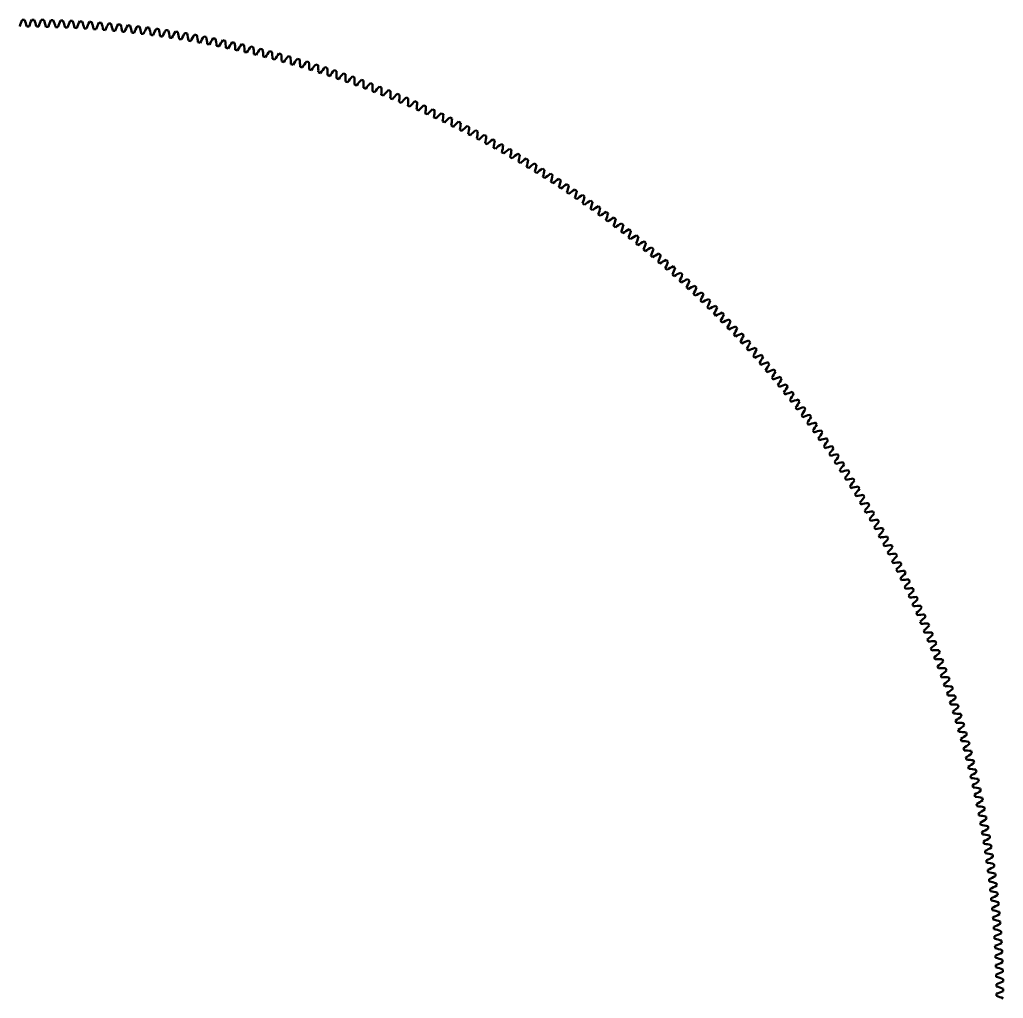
# Model space of a CAD drawing. Header units: millimetres. Extents: x -752 to 855, y 35 to 1642.
# Drawn here: x 48 to 855, y 839 to 1642 of the extents above; entities that cross this region are included whole.
import ezdxf

# ---------------------------------------------------------------- set-up
doc = ezdxf.new("R2010")
doc.units = ezdxf.units.MM
doc.header["$LTSCALE"] = 0.2
doc.layers.add('Visible (ISO)', color=7, linetype='Continuous', lineweight=50)

msp = doc.modelspace()

# ---------------------------------------------------------------- linework, layer by layer
at = {"layer": 'Visible (ISO)'}
for centre, radius, start, end in [((88.2, 1625.22), 41.25, 156.73086, 165.00751), ((51.29, 838.04), 803.48, 89.92969, 90.07031), ((14.37, 1625.22), 41.25, 14.99249, 23.26914), ((95.92, 1624.82), 41.25, 156.16836, 164.44501), ((51.29, 838.04), 803.48, 89.36719, 89.50781), ((22.1, 1625.55), 41.25, 14.42999, 22.70664), ((103.65, 1624.35), 41.25, 155.60586, 163.88251), ((51.29, 838.04), 803.48, 88.80469, 88.94531), ((29.84, 1625.8), 41.25, 13.86749, 22.14414), ((111.36, 1623.79), 41.25, 155.04336, 163.32001), ((51.29, 838.04), 803.48, 88.24219, 88.38281), ((37.57, 1625.97), 41.25, 13.30499, 21.58164), ((119.07, 1623.17), 41.25, 154.48086, 162.75751), ((51.29, 838.04), 803.48, 87.67969, 87.82031), ((45.31, 1626.07), 41.25, 12.74249, 21.01914), ((126.78, 1622.46), 41.25, 153.91836, 162.19501), ((51.29, 838.04), 803.48, 87.11719, 87.25781), ((53.04, 1626.09), 41.25, 12.17999, 20.45664), ((134.48, 1621.68), 41.25, 153.35586, 161.63251), ((51.29, 838.04), 803.48, 86.55469, 86.69531), ((60.78, 1626.03), 41.25, 11.61749, 19.89414), ((142.17, 1620.83), 41.25, 152.79336, 161.07001), ((51.29, 838.04), 803.48, 85.99219, 86.13281), ((68.51, 1625.9), 41.25, 11.05499, 19.33164), ((149.85, 1619.9), 41.25, 152.23086, 160.50751), ((51.29, 838.04), 803.48, 85.42969, 85.57031), ((76.25, 1625.69), 41.25, 10.49249, 18.76914), ((157.52, 1618.89), 41.25, 151.66836, 159.94501), ((51.29, 838.04), 803.48, 84.86719, 85.00781), ((83.98, 1625.41), 41.25, 9.92999, 18.20664), ((165.18, 1617.81), 41.25, 151.10586, 159.38251), ((51.29, 838.04), 803.48, 84.30469, 84.44531), ((91.71, 1625.05), 41.25, 9.36749, 17.64414), ((51.29, 838.04), 797.86, 89.64844, 89.78906), ((51.29, 838.04), 797.86, 89.08594, 89.22656), ((51.29, 838.04), 797.86, 88.52344, 88.66406), ((51.29, 838.04), 797.86, 87.96094, 88.10156), ((51.29, 838.04), 797.86, 87.39844, 87.53906), ((51.29, 838.04), 797.86, 86.83594, 86.97656), ((51.29, 838.04), 797.86, 86.27344, 86.41406), ((51.29, 838.04), 797.86, 85.71094, 85.85156), ((51.29, 838.04), 797.86, 85.14844, 85.28906), ((51.29, 838.04), 797.86, 84.58594, 84.72656), ((51.29, 838.04), 797.86, 84.02344, 84.16406), ((172.83, 1616.66), 41.25, 150.54336, 158.82001), ((51.29, 838.04), 803.48, 83.74219, 83.88281), ((99.43, 1624.62), 41.25, 8.80499, 17.08164), ((51.29, 838.04), 797.86, 83.46094, 83.60156), ((180.47, 1615.43), 41.25, 149.98086, 158.25751), ((51.29, 838.04), 803.48, 83.17969, 83.32031), ((107.15, 1624.11), 41.25, 8.24249, 16.51914), ((51.29, 838.04), 797.86, 82.89844, 83.03906), ((188.09, 1614.12), 41.25, 149.41836, 157.69501), ((51.29, 838.04), 803.48, 82.61719, 82.75781), ((114.87, 1623.52), 41.25, 7.67999, 15.95664), ((51.29, 838.04), 797.86, 82.33594, 82.47656), ((195.7, 1612.74), 41.25, 148.85586, 157.13251), ((51.29, 838.04), 803.48, 82.05469, 82.19531), ((122.57, 1622.86), 41.25, 7.11749, 15.39414), ((203.3, 1611.29), 41.25, 148.29336, 156.57001), ((51.29, 838.04), 803.48, 81.49219, 81.63281), ((130.28, 1622.12), 41.25, 6.55499, 14.83164), ((210.89, 1609.76), 41.25, 147.73086, 156.00751), ((51.29, 838.04), 803.48, 80.92969, 81.07031), ((137.97, 1621.31), 41.25, 5.99249, 14.26914), ((218.45, 1608.15), 41.25, 147.16836, 155.44501), ((51.29, 838.04), 803.48, 80.36719, 80.50781), ((145.66, 1620.42), 41.25, 5.42999, 13.70664), ((226.01, 1606.47), 41.25, 146.60586, 154.88251), ((51.29, 838.04), 803.48, 79.80469, 79.94531), ((51.29, 838.04), 797.86, 81.77344, 81.91406), ((51.29, 838.04), 797.86, 81.21094, 81.35156), ((51.29, 838.04), 797.86, 80.64844, 80.78906), ((51.29, 838.04), 797.86, 80.08594, 80.22656), ((153.33, 1619.45), 41.25, 4.86749, 13.14414), ((51.29, 838.04), 797.86, 79.52344, 79.66406), ((233.54, 1604.72), 41.25, 146.04336, 154.32001), ((51.29, 838.04), 803.48, 79.24219, 79.38281), ((161, 1618.41), 41.25, 4.30499, 12.58164), ((51.29, 838.04), 797.86, 78.96094, 79.10156), ((241.06, 1602.9), 41.25, 145.48086, 153.75751), ((51.29, 838.04), 803.48, 78.67969, 78.82031), ((168.65, 1617.3), 41.25, 3.74249, 12.01914), ((248.56, 1601), 41.25, 144.91836, 153.19501), ((51.29, 838.04), 803.48, 78.11719, 78.25781), ((176.3, 1616.11), 41.25, 3.17999, 11.45664), ((256.04, 1599.02), 41.25, 144.35586, 152.63251), ((51.29, 838.04), 803.48, 77.55469, 77.69531), ((183.93, 1614.84), 41.25, 2.61749, 10.89414), ((263.5, 1596.98), 41.25, 143.79336, 152.07001), ((51.29, 838.04), 803.48, 76.99219, 77.13281), ((51.29, 838.04), 797.86, 78.39844, 78.53906), ((51.29, 838.04), 797.86, 77.83594, 77.97656), ((51.29, 838.04), 797.86, 77.27344, 77.41406), ((191.55, 1613.5), 41.25, 2.05499, 10.33164), ((51.29, 838.04), 797.86, 76.71094, 76.85156), ((270.94, 1594.86), 41.25, 143.23086, 151.50751), ((51.29, 838.04), 803.48, 76.42969, 76.57031), ((199.16, 1612.09), 41.25, 1.49249, 9.76914), ((51.29, 838.04), 797.86, 76.14844, 76.28906), ((278.36, 1592.66), 41.25, 142.66836, 150.94501), ((51.29, 838.04), 803.48, 75.86719, 76.00781), ((206.75, 1610.6), 41.25, 0.92999, 9.20664), ((285.76, 1590.4), 41.25, 142.10586, 150.38251), ((51.29, 838.04), 803.48, 75.30469, 75.44531), ((214.33, 1609.04), 41.25, 0.36749, 8.64414), ((293.13, 1588.06), 41.25, 141.54336, 149.82001), ((51.29, 838.04), 803.48, 74.74219, 74.88281), ((221.89, 1607.4), 41.25, 359.80499, 8.08164), ((51.29, 838.04), 797.86, 75.58594, 75.72656), ((51.29, 838.04), 797.86, 75.02344, 75.16406), ((51.29, 838.04), 797.86, 74.46094, 74.60156), ((300.49, 1585.65), 41.25, 140.98086, 149.25751), ((51.29, 838.04), 803.48, 74.17969, 74.32031), ((229.43, 1605.69), 41.25, 359.24249, 7.51914), ((51.29, 838.04), 797.86, 73.89844, 74.03906), ((307.81, 1583.17), 41.25, 140.41836, 148.69501), ((51.29, 838.04), 803.48, 73.61719, 73.75781), ((236.96, 1603.9), 41.25, 358.67999, 6.95664), ((315.12, 1580.61), 41.25, 139.85586, 148.13251), ((51.29, 838.04), 803.48, 73.05469, 73.19531), ((244.47, 1602.04), 41.25, 358.11749, 6.39414), ((322.39, 1577.99), 41.25, 139.29336, 147.57001), ((51.29, 838.04), 803.48, 72.49219, 72.63281), ((51.29, 838.04), 797.86, 73.33594, 73.47656), ((51.29, 838.04), 797.86, 72.77344, 72.91406), ((251.96, 1600.11), 41.25, 357.55499, 5.83164), ((51.29, 838.04), 797.86, 72.21094, 72.35156), ((329.64, 1575.29), 41.25, 138.73086, 147.00751), ((51.29, 838.04), 803.48, 71.92969, 72.07031), ((259.43, 1598.1), 41.25, 356.99249, 5.26914), ((336.87, 1572.52), 41.25, 138.16836, 146.44501), ((51.29, 838.04), 803.48, 71.36719, 71.50781), ((266.88, 1596.02), 41.25, 356.42999, 4.70664), ((344.07, 1569.68), 41.25, 137.60586, 145.88251), ((51.29, 838.04), 803.48, 70.80469, 70.94531), ((274.32, 1593.87), 41.25, 355.86749, 4.14414), ((51.29, 838.04), 797.86, 71.64844, 71.78906), ((51.29, 838.04), 797.86, 71.08594, 71.22656), ((51.29, 838.04), 797.86, 70.52344, 70.66406), ((351.23, 1566.77), 41.25, 137.04336, 145.32001), ((51.29, 838.04), 803.48, 70.24219, 70.38281), ((281.73, 1591.64), 41.25, 355.30499, 3.58164), ((358.37, 1563.79), 41.25, 136.48086, 144.75751), ((51.29, 838.04), 803.48, 69.67969, 69.82031), ((289.11, 1589.34), 41.25, 354.74249, 3.01914), ((365.48, 1560.74), 41.25, 135.91836, 144.19501), ((51.29, 838.04), 803.48, 69.11719, 69.25781), ((296.48, 1586.97), 41.25, 354.17999, 2.45664), ((51.29, 838.04), 797.86, 69.96094, 70.10156), ((51.29, 838.04), 797.86, 69.39844, 69.53906), ((51.29, 838.04), 797.86, 68.83594, 68.97656), ((372.56, 1557.62), 41.25, 135.35586, 143.63251), ((51.29, 838.04), 803.48, 68.55469, 68.69531), ((303.82, 1584.53), 41.25, 353.61749, 1.89414), ((379.61, 1554.43), 41.25, 134.79336, 143.07001), ((51.29, 838.04), 803.48, 67.99219, 68.13281), ((311.13, 1582.01), 41.25, 353.05499, 1.33164), ((386.63, 1551.18), 41.25, 134.23086, 142.50751), ((51.29, 838.04), 803.48, 67.42969, 67.57031), ((51.29, 838.04), 797.86, 68.27344, 68.41406), ((51.29, 838.04), 797.86, 67.71094, 67.85156), ((318.43, 1579.43), 41.25, 352.49249, 0.76914), ((51.29, 838.04), 797.86, 67.14844, 67.28906), ((393.62, 1547.85), 41.25, 133.66836, 141.94501), ((51.29, 838.04), 803.48, 66.86719, 67.00781), ((325.69, 1576.77), 41.25, 351.92999, 0.20664), ((400.57, 1544.45), 41.25, 133.10586, 141.38251), ((51.29, 838.04), 803.48, 66.30469, 66.44531), ((332.93, 1574.04), 41.25, 351.36749, 359.64414), ((51.29, 838.04), 797.86, 66.58594, 66.72656), ((51.29, 838.04), 797.86, 66.02344, 66.16406), ((407.49, 1540.99), 41.25, 132.54336, 140.82001), ((51.29, 838.04), 803.48, 65.74219, 65.88281), ((340.14, 1571.24), 41.25, 350.80499, 359.08164), ((51.29, 838.04), 797.86, 65.46094, 65.60156), ((414.37, 1537.46), 41.25, 131.98086, 140.25751), ((51.29, 838.04), 803.48, 65.17969, 65.32031), ((347.33, 1568.37), 41.25, 350.24249, 358.51914), ((421.22, 1533.86), 41.25, 131.41836, 139.69501), ((51.29, 838.04), 803.48, 64.61719, 64.75781), ((51.29, 838.04), 797.86, 64.89844, 65.03906), ((354.48, 1565.43), 41.25, 349.67999, 357.95664), ((51.29, 838.04), 797.86, 64.33594, 64.47656), ((428.03, 1530.2), 41.25, 130.85586, 139.13251), ((51.29, 838.04), 803.48, 64.05469, 64.19531), ((361.61, 1562.42), 41.25, 349.11749, 357.39414), ((434.81, 1526.47), 41.25, 130.29336, 138.57001), ((51.29, 838.04), 803.48, 63.49219, 63.63281), ((368.7, 1559.33), 41.25, 348.55499, 356.83164), ((51.29, 838.04), 797.86, 63.77344, 63.91406), ((51.29, 838.04), 797.86, 63.21094, 63.35156), ((441.55, 1522.67), 41.25, 129.73086, 138.00751), ((51.29, 838.04), 803.48, 62.92969, 63.07031), ((375.77, 1556.18), 41.25, 347.99249, 356.26914), ((448.25, 1518.8), 41.25, 129.16836, 137.44501), ((51.29, 838.04), 803.48, 62.36719, 62.50781), ((382.81, 1552.96), 41.25, 347.42999, 355.70664), ((51.29, 838.04), 797.86, 62.64844, 62.78906), ((51.29, 838.04), 797.86, 62.08594, 62.22656), ((454.92, 1514.87), 41.25, 128.60586, 136.88251), ((51.29, 838.04), 803.48, 61.80469, 61.94531), ((389.81, 1549.67), 41.25, 346.86749, 355.14414), ((51.29, 838.04), 797.86, 61.52344, 61.66406), ((461.54, 1510.88), 41.25, 128.04336, 136.32001), ((51.29, 838.04), 803.48, 61.24219, 61.38281), ((396.78, 1546.32), 41.25, 346.30499, 354.58164), ((51.29, 838.04), 797.86, 60.96094, 61.10156), ((468.13, 1506.82), 41.25, 127.48086, 135.75751), ((51.29, 838.04), 803.48, 60.67969, 60.82031), ((403.71, 1542.89), 41.25, 345.74249, 354.01914), ((51.29, 838.04), 797.86, 60.39844, 60.53906), ((474.67, 1502.69), 41.25, 126.91836, 135.19501), ((51.29, 838.04), 803.48, 60.11719, 60.25781), ((410.62, 1539.4), 41.25, 345.17999, 353.45664), ((51.29, 838.04), 797.86, 59.83594, 59.97656), ((481.18, 1498.5), 41.25, 126.35586, 134.63251), ((51.29, 838.04), 803.48, 59.55469, 59.69531), ((417.49, 1535.83), 41.25, 344.61749, 352.89414), ((51.29, 838.04), 797.86, 59.27344, 59.41406), ((487.64, 1494.25), 41.25, 125.79336, 134.07001), ((51.29, 838.04), 803.48, 58.99219, 59.13281), ((424.32, 1532.21), 41.25, 344.05499, 352.33164), ((51.29, 838.04), 797.86, 58.71094, 58.85156), ((494.06, 1489.94), 41.25, 125.23086, 133.50751), ((51.29, 838.04), 803.48, 58.42969, 58.57031), ((431.12, 1528.51), 41.25, 343.49249, 351.76914), ((51.29, 838.04), 797.86, 58.14844, 58.28906), ((500.44, 1485.56), 41.25, 124.66836, 132.94501), ((51.29, 838.04), 803.48, 57.86719, 58.00781), ((437.88, 1524.75), 41.25, 342.92999, 351.20664), ((51.29, 838.04), 797.86, 57.58594, 57.72656), ((506.78, 1481.12), 41.25, 124.10586, 132.38251), ((51.29, 838.04), 803.48, 57.30469, 57.44531), ((444.6, 1520.92), 41.25, 342.36749, 350.64414), ((51.29, 838.04), 797.86, 57.02344, 57.16406), ((513.07, 1476.61), 41.25, 123.54336, 131.82001), ((51.29, 838.04), 803.48, 56.74219, 56.88281), ((451.28, 1517.03), 41.25, 341.80499, 350.08164), ((51.29, 838.04), 797.86, 56.46094, 56.60156), ((519.31, 1472.05), 41.25, 122.98086, 131.25751), ((51.29, 838.04), 803.48, 56.17969, 56.32031), ((457.93, 1513.07), 41.25, 341.24249, 349.51914), ((525.52, 1467.43), 41.25, 122.41836, 130.69501), ((51.29, 838.04), 803.48, 55.61719, 55.75781), ((464.54, 1509.04), 41.25, 340.67999, 348.95664), ((51.29, 838.04), 797.86, 55.89844, 56.03906), ((51.29, 838.04), 797.86, 55.33594, 55.47656), ((531.67, 1462.74), 41.25, 121.85586, 130.13251), ((51.29, 838.04), 803.48, 55.05469, 55.19531), ((471.11, 1504.95), 41.25, 340.11749, 348.39414), ((537.78, 1457.99), 41.25, 121.29336, 129.57001), ((477.63, 1500.8), 41.25, 339.55499, 347.83164), ((51.29, 838.04), 803.48, 54.49219, 54.63281), ((51.29, 838.04), 797.86, 54.77344, 54.91406), ((51.29, 838.04), 797.86, 54.21094, 54.35156), ((543.84, 1453.19), 41.25, 120.73086, 129.00751), ((484.12, 1496.58), 41.25, 338.99249, 347.26914), ((51.29, 838.04), 803.48, 53.92969, 54.07031), ((549.86, 1448.32), 41.25, 120.16836, 128.44501), ((51.29, 838.04), 803.48, 53.36719, 53.50781), ((51.29, 838.04), 797.86, 53.64844, 53.78906), ((490.56, 1492.3), 41.25, 338.42999, 346.70664), ((51.29, 838.04), 797.86, 53.08594, 53.22656), ((555.83, 1443.4), 41.25, 119.60586, 127.88251), ((496.96, 1487.96), 41.25, 337.86749, 346.14414), ((51.29, 838.04), 803.48, 52.80469, 52.94531), ((51.29, 838.04), 797.86, 52.52344, 52.66406), ((561.75, 1438.42), 41.25, 119.04336, 127.32001), ((503.32, 1483.55), 41.25, 337.30499, 345.58164), ((51.29, 838.04), 803.48, 52.24219, 52.38281), ((567.62, 1433.38), 41.25, 118.48086, 126.75751), ((509.64, 1479.08), 41.25, 336.74249, 345.01914), ((51.29, 838.04), 803.48, 51.67969, 51.82031), ((51.29, 838.04), 797.86, 51.96094, 52.10156), ((51.29, 838.04), 797.86, 51.39844, 51.53906), ((573.43, 1428.28), 41.25, 117.91836, 126.19501), ((515.91, 1474.55), 41.25, 336.17999, 344.45664), ((51.29, 838.04), 803.48, 51.11719, 51.25781), ((579.2, 1423.12), 41.25, 117.35586, 125.63251), ((51.29, 838.04), 803.48, 50.55469, 50.69531), ((51.29, 838.04), 797.86, 50.83594, 50.97656), ((522.14, 1469.96), 41.25, 335.61749, 343.89414), ((51.29, 838.04), 797.86, 50.27344, 50.41406), ((584.92, 1417.91), 41.25, 116.79336, 125.07001), ((528.32, 1465.3), 41.25, 335.05499, 343.33164), ((51.29, 838.04), 803.48, 49.99219, 50.13281), ((51.29, 838.04), 797.86, 49.71094, 49.85156), ((590.59, 1412.65), 41.25, 116.23086, 124.50751), ((534.45, 1460.59), 41.25, 334.49249, 342.76914), ((51.29, 838.04), 803.48, 49.42969, 49.57031), ((596.21, 1407.32), 41.25, 115.66836, 123.94501), ((51.29, 838.04), 803.48, 48.86719, 49.00781), ((51.29, 838.04), 797.86, 49.14844, 49.28906), ((540.54, 1455.82), 41.25, 333.92999, 342.20664), ((51.29, 838.04), 797.86, 48.58594, 48.72656), ((601.77, 1401.95), 41.25, 115.10586, 123.38251), ((546.58, 1450.98), 41.25, 333.36749, 341.64414), ((51.29, 838.04), 803.48, 48.30469, 48.44531), ((51.29, 838.04), 797.86, 48.02344, 48.16406), ((607.28, 1396.51), 41.25, 114.54336, 122.82001), ((552.58, 1446.09), 41.25, 332.80499, 341.08164), ((51.29, 838.04), 803.48, 47.74219, 47.88281), ((612.73, 1391.03), 41.25, 113.98086, 122.25751), ((558.52, 1441.14), 41.25, 332.24249, 340.51914), ((51.29, 838.04), 803.48, 47.17969, 47.32031), ((51.29, 838.04), 797.86, 47.46094, 47.60156), ((51.29, 838.04), 797.86, 46.89844, 47.03906), ((618.14, 1385.49), 41.25, 113.41836, 121.69501), ((564.42, 1436.13), 41.25, 331.67999, 339.95664), ((51.29, 838.04), 803.48, 46.61719, 46.75781), ((51.29, 838.04), 797.86, 46.33594, 46.47656), ((623.48, 1379.9), 41.25, 112.85586, 121.13251), ((570.26, 1431.07), 41.25, 331.11749, 339.39414), ((51.29, 838.04), 803.48, 46.05469, 46.19531), ((628.77, 1374.26), 41.25, 112.29336, 120.57001), ((51.29, 838.04), 803.48, 45.49219, 45.63281), ((51.29, 838.04), 797.86, 45.77344, 45.91406), ((576.06, 1425.94), 41.25, 330.55499, 338.83164), ((51.29, 838.04), 797.86, 45.21094, 45.35156), ((634.01, 1368.56), 41.25, 111.73086, 120.00751), ((581.81, 1420.76), 41.25, 329.99249, 338.26914), ((51.29, 838.04), 803.48, 44.92969, 45.07031), ((51.29, 838.04), 797.86, 44.64844, 44.78906), ((639.19, 1362.81), 41.25, 111.16836, 119.44501), ((587.5, 1415.53), 41.25, 329.42999, 337.70664), ((51.29, 838.04), 803.48, 44.36719, 44.50781), ((644.31, 1357.02), 41.25, 110.60586, 118.88251), ((51.29, 838.04), 803.48, 43.80469, 43.94531), ((51.29, 838.04), 797.86, 44.08594, 44.22656), ((593.15, 1410.23), 41.25, 328.86749, 337.14414), ((51.29, 838.04), 797.86, 43.52344, 43.66406), ((649.38, 1351.17), 41.25, 110.04336, 118.32001), ((598.74, 1404.89), 41.25, 328.30499, 336.58164), ((51.29, 838.04), 803.48, 43.24219, 43.38281), ((51.29, 838.04), 797.86, 42.96094, 43.10156), ((654.39, 1345.27), 41.25, 109.48086, 117.75751), ((604.28, 1399.49), 41.25, 327.74249, 336.01914), ((51.29, 838.04), 803.48, 42.67969, 42.82031), ((51.29, 838.04), 797.86, 42.39844, 42.53906), ((659.34, 1339.33), 41.25, 108.91836, 117.19501), ((609.76, 1394.03), 41.25, 327.17999, 335.45664), ((51.29, 838.04), 797.86, 41.83594, 41.97656), ((664.23, 1333.33), 41.25, 108.35586, 116.63251), ((51.29, 838.04), 803.48, 42.11719, 42.25781), ((615.19, 1388.52), 41.25, 326.61749, 334.89414), ((51.29, 838.04), 803.48, 41.55469, 41.69531), ((51.29, 838.04), 797.86, 41.27344, 41.41406), ((669.07, 1327.29), 41.25, 107.79336, 116.07001), ((620.57, 1382.96), 41.25, 326.05499, 334.33164), ((51.29, 838.04), 803.48, 40.99219, 41.13281), ((51.29, 838.04), 797.86, 40.71094, 40.85156), ((673.84, 1321.2), 41.25, 107.23086, 115.50751), ((625.89, 1377.34), 41.25, 325.49249, 333.76914), ((51.29, 838.04), 803.48, 40.42969, 40.57031), ((51.29, 838.04), 797.86, 40.14844, 40.28906), ((678.55, 1315.07), 41.25, 106.66836, 114.94501), ((631.16, 1371.67), 41.25, 324.92999, 333.20664), ((51.29, 838.04), 797.86, 39.58594, 39.72656), ((683.21, 1308.89), 41.25, 106.10586, 114.38251), ((51.29, 838.04), 803.48, 39.86719, 40.00781), ((636.37, 1365.96), 41.25, 324.36749, 332.64414), ((51.29, 838.04), 803.48, 39.30469, 39.44531), ((51.29, 838.04), 797.86, 39.02344, 39.16406), ((687.8, 1302.66), 41.25, 105.54336, 113.82001), ((641.53, 1360.19), 41.25, 323.80499, 332.08164), ((51.29, 838.04), 803.48, 38.74219, 38.88281), ((51.29, 838.04), 797.86, 38.46094, 38.60156), ((692.33, 1296.39), 41.25, 104.98086, 113.25751), ((646.62, 1354.37), 41.25, 323.24249, 331.51914), ((51.29, 838.04), 803.48, 38.17969, 38.32031), ((51.29, 838.04), 797.86, 37.89844, 38.03906), ((696.8, 1290.08), 41.25, 104.41836, 112.69501), ((651.66, 1348.5), 41.25, 322.67999, 330.95664), ((51.29, 838.04), 797.86, 37.33594, 37.47656), ((701.2, 1283.72), 41.25, 103.85586, 112.13251), ((51.29, 838.04), 803.48, 37.61719, 37.75781), ((51.29, 838.04), 803.48, 37.05469, 37.19531), ((656.65, 1342.58), 41.25, 322.11749, 330.39414), ((51.29, 838.04), 797.86, 36.77344, 36.91406), ((705.55, 1277.31), 41.25, 103.29336, 111.57001), ((661.57, 1336.61), 41.25, 321.55499, 329.83164), ((51.29, 838.04), 803.48, 36.49219, 36.63281), ((51.29, 838.04), 797.86, 36.21094, 36.35156), ((709.83, 1270.87), 41.25, 102.73086, 111.00751), ((666.44, 1330.6), 41.25, 320.99249, 329.26914), ((51.29, 838.04), 803.48, 35.92969, 36.07031), ((51.29, 838.04), 797.86, 35.64844, 35.78906), ((714.05, 1264.38), 41.25, 102.16836, 110.44501), ((671.24, 1324.53), 41.25, 320.42999, 328.70664), ((51.29, 838.04), 803.48, 35.36719, 35.50781), ((51.29, 838.04), 797.86, 35.08594, 35.22656), ((718.2, 1257.86), 41.25, 101.60586, 109.88251), ((675.99, 1318.42), 41.25, 319.86749, 328.14414), ((51.29, 838.04), 797.86, 34.52344, 34.66406), ((722.29, 1251.29), 41.25, 101.04336, 109.32001), ((51.29, 838.04), 803.48, 34.80469, 34.94531), ((51.29, 838.04), 803.48, 34.24219, 34.38281), ((680.67, 1312.27), 41.25, 319.30499, 327.58164), ((51.29, 838.04), 797.86, 33.96094, 34.10156), ((726.31, 1244.68), 41.25, 100.48086, 108.75751), ((685.3, 1306.07), 41.25, 318.74249, 327.01914), ((51.29, 838.04), 803.48, 33.67969, 33.82031), ((51.29, 838.04), 797.86, 33.39844, 33.53906), ((730.27, 1238.04), 41.25, 99.91836, 108.19501), ((689.86, 1299.82), 41.25, 318.17999, 326.45664), ((51.29, 838.04), 803.48, 33.11719, 33.25781), ((51.29, 838.04), 797.86, 32.83594, 32.97656), ((734.17, 1231.35), 41.25, 99.35586, 107.63251), ((694.37, 1293.53), 41.25, 317.61749, 325.89414), ((51.29, 838.04), 803.48, 32.55469, 32.69531), ((51.29, 838.04), 797.86, 32.27344, 32.41406), ((738, 1224.63), 41.25, 98.79336, 107.07001), ((698.81, 1287.19), 41.25, 317.05499, 325.33164), ((51.29, 838.04), 797.86, 31.71094, 31.85156), ((741.76, 1217.87), 41.25, 98.23086, 106.50751), ((51.29, 838.04), 803.48, 31.99219, 32.13281), ((51.29, 838.04), 803.48, 31.42969, 31.57031), ((703.18, 1280.81), 41.25, 316.49249, 324.76914), ((51.29, 838.04), 797.86, 31.14844, 31.28906), ((745.45, 1211.07), 41.25, 97.66836, 105.94501), ((707.5, 1274.39), 41.25, 315.92999, 324.20664), ((51.29, 838.04), 803.48, 30.86719, 31.00781), ((51.29, 838.04), 797.86, 30.58594, 30.72656), ((749.08, 1204.24), 41.25, 97.10586, 105.38251), ((711.75, 1267.93), 41.25, 315.36749, 323.64414), ((51.29, 838.04), 803.48, 30.30469, 30.44531), ((51.29, 838.04), 797.86, 30.02344, 30.16406), ((752.64, 1197.37), 41.25, 96.54336, 104.82001), ((715.94, 1261.42), 41.25, 314.80499, 323.08164), ((51.29, 838.04), 803.48, 29.74219, 29.88281), ((51.29, 838.04), 797.86, 29.46094, 29.60156), ((756.14, 1190.47), 41.25, 95.98086, 104.25751), ((720.07, 1254.88), 41.25, 314.24249, 322.51914), ((51.29, 838.04), 803.48, 29.17969, 29.32031), ((51.29, 838.04), 797.86, 28.89844, 29.03906), ((759.56, 1183.53), 41.25, 95.41836, 103.69501), ((724.13, 1248.29), 41.25, 313.67999, 321.95664), ((51.29, 838.04), 797.86, 28.33594, 28.47656), ((51.29, 838.04), 803.48, 28.61719, 28.75781), ((762.92, 1176.56), 41.25, 94.85586, 103.13251), ((728.12, 1241.67), 41.25, 313.11749, 321.39414), ((51.29, 838.04), 797.86, 27.77344, 27.91406), ((766.21, 1169.56), 41.25, 94.29336, 102.57001), ((51.29, 838.04), 803.48, 28.05469, 28.19531), ((51.29, 838.04), 803.48, 27.49219, 27.63281), ((732.05, 1235), 41.25, 312.55499, 320.83164), ((51.29, 838.04), 797.86, 27.21094, 27.35156), ((769.43, 1162.52), 41.25, 93.73086, 102.00751), ((735.91, 1228.3), 41.25, 311.99249, 320.26914), ((51.29, 838.04), 803.48, 26.92969, 27.07031), ((51.29, 838.04), 797.86, 26.64844, 26.78906), ((772.58, 1155.46), 41.25, 93.16836, 101.44501), ((739.71, 1221.56), 41.25, 311.42999, 319.70664), ((51.29, 838.04), 803.48, 26.36719, 26.50781), ((51.29, 838.04), 797.86, 26.08594, 26.22656), ((775.66, 1148.36), 41.25, 92.60586, 100.88251), ((743.45, 1214.78), 41.25, 310.86749, 319.14414), ((51.29, 838.04), 803.48, 25.80469, 25.94531), ((51.29, 838.04), 797.86, 25.52344, 25.66406), ((778.67, 1141.23), 41.25, 92.04336, 100.32001), ((747.11, 1207.97), 41.25, 310.30499, 318.58164), ((51.29, 838.04), 803.48, 25.24219, 25.38281), ((51.29, 838.04), 797.86, 24.96094, 25.10156), ((781.62, 1134.08), 41.25, 91.48086, 99.75751), ((750.71, 1201.12), 41.25, 309.74249, 318.01914), ((51.29, 838.04), 797.86, 24.39844, 24.53906), ((51.29, 838.04), 803.48, 24.67969, 24.82031), ((784.49, 1126.89), 41.25, 90.91836, 99.19501), ((754.24, 1194.24), 41.25, 309.17999, 317.45664), ((51.29, 838.04), 797.86, 23.83594, 23.97656), ((51.29, 838.04), 803.48, 24.11719, 24.25781), ((787.29, 1119.68), 41.25, 90.35586, 98.63251), ((757.7, 1187.32), 41.25, 308.61749, 316.89414), ((51.29, 838.04), 797.86, 23.27344, 23.41406), ((790.02, 1112.44), 41.25, 89.79336, 98.07001), ((51.29, 838.04), 803.48, 23.55469, 23.69531), ((51.29, 838.04), 803.48, 22.99219, 23.13281), ((761.1, 1180.37), 41.25, 308.05499, 316.33164), ((51.29, 838.04), 797.86, 22.71094, 22.85156), ((792.68, 1105.18), 41.25, 89.23086, 97.50751), ((51.29, 838.04), 803.48, 22.42969, 22.57031), ((764.42, 1173.38), 41.25, 307.49249, 315.76914), ((51.29, 838.04), 797.86, 22.14844, 22.28906), ((795.26, 1097.89), 41.25, 88.66836, 96.94501), ((767.68, 1166.37), 41.25, 306.92999, 315.20664), ((51.29, 838.04), 803.48, 21.86719, 22.00781), ((51.29, 838.04), 797.86, 21.58594, 21.72656), ((797.78, 1090.57), 41.25, 88.10586, 96.38251), ((770.87, 1159.32), 41.25, 306.36749, 314.64414), ((51.29, 838.04), 803.48, 21.30469, 21.44531), ((51.29, 838.04), 797.86, 21.02344, 21.16406), ((800.22, 1083.23), 41.25, 87.54336, 95.82001), ((773.99, 1152.24), 41.25, 305.80499, 314.08164), ((51.29, 838.04), 803.48, 20.74219, 20.88281), ((51.29, 838.04), 797.86, 20.46094, 20.60156), ((802.59, 1075.86), 41.25, 86.98086, 95.25751), ((777.04, 1145.13), 41.25, 305.24249, 313.51914), ((51.29, 838.04), 803.48, 20.17969, 20.32031), ((51.29, 838.04), 797.86, 19.89844, 20.03906), ((804.89, 1068.48), 41.25, 86.41836, 94.69501), ((780.02, 1137.99), 41.25, 304.67999, 312.95664), ((51.29, 838.04), 803.48, 19.61719, 19.75781), ((51.29, 838.04), 797.86, 19.33594, 19.47656), ((807.12, 1061.07), 41.25, 85.85586, 94.13251), ((782.93, 1130.82), 41.25, 304.11749, 312.39414), ((51.29, 838.04), 803.48, 19.05469, 19.19531), ((51.29, 838.04), 797.86, 18.77344, 18.91406), ((809.27, 1053.64), 41.25, 85.29336, 93.57001), ((785.77, 1123.62), 41.25, 303.55499, 311.83164), ((51.29, 838.04), 797.86, 18.21094, 18.35156), ((51.29, 838.04), 803.48, 18.49219, 18.63281), ((811.35, 1046.19), 41.25, 84.73086, 93.00751), ((788.54, 1116.4), 41.25, 302.99249, 311.26914), ((51.29, 838.04), 797.86, 17.64844, 17.78906), ((51.29, 838.04), 803.48, 17.92969, 18.07031), ((813.36, 1038.71), 41.25, 84.16836, 92.44501), ((791.23, 1109.15), 41.25, 302.42999, 310.70664), ((51.29, 838.04), 797.86, 17.08594, 17.22656), ((51.29, 838.04), 803.48, 17.36719, 17.50781), ((815.29, 1031.22), 41.25, 83.60586, 91.88251), ((793.86, 1101.87), 41.25, 301.86749, 310.14414), ((51.29, 838.04), 797.86, 16.52344, 16.66406), ((817.15, 1023.71), 41.25, 83.04336, 91.32001), ((51.29, 838.04), 803.48, 16.80469, 16.94531), ((51.29, 838.04), 803.48, 16.24219, 16.38281), ((796.41, 1094.57), 41.25, 301.30499, 309.58164), ((51.29, 838.04), 797.86, 15.96094, 16.10156), ((818.94, 1016.18), 41.25, 82.48086, 90.75751), ((51.29, 838.04), 803.48, 15.67969, 15.82031), ((798.9, 1087.24), 41.25, 300.74249, 309.01914), ((51.29, 838.04), 797.86, 15.39844, 15.53906), ((820.65, 1008.64), 41.25, 81.91836, 90.19501), ((51.29, 838.04), 803.48, 15.11719, 15.25781), ((801.31, 1079.89), 41.25, 300.17999, 308.45664), ((51.29, 838.04), 797.86, 14.83594, 14.97656), ((822.29, 1001.08), 41.25, 81.35586, 89.63251), ((51.29, 838.04), 803.48, 14.55469, 14.69531), ((803.65, 1072.51), 41.25, 299.61749, 307.89414), ((51.29, 838.04), 797.86, 14.27344, 14.41406), ((823.85, 993.5), 41.25, 80.79336, 89.07001), ((805.91, 1065.11), 41.25, 299.05499, 307.33164), ((51.29, 838.04), 803.48, 13.99219, 14.13281), ((51.29, 838.04), 797.86, 13.71094, 13.85156), ((825.34, 985.91), 41.25, 80.23086, 88.50751), ((808.1, 1057.69), 41.25, 298.49249, 306.76914), ((51.29, 838.04), 803.48, 13.42969, 13.57031), ((51.29, 838.04), 797.86, 13.14844, 13.28906), ((826.75, 978.3), 41.25, 79.66836, 87.94501), ((810.22, 1050.25), 41.25, 297.92999, 306.20664), ((51.29, 838.04), 803.48, 12.86719, 13.00781), ((51.29, 838.04), 797.86, 12.58594, 12.72656), ((828.09, 970.68), 41.25, 79.10586, 87.38251), ((812.27, 1042.79), 41.25, 297.36749, 305.64414), ((51.29, 838.04), 803.48, 12.30469, 12.44531), ((51.29, 838.04), 797.86, 12.02344, 12.16406), ((829.36, 963.05), 41.25, 78.54336, 86.82001), ((814.24, 1035.31), 41.25, 296.80499, 305.08164), ((51.29, 838.04), 803.48, 11.74219, 11.88281), ((51.29, 838.04), 797.86, 11.46094, 11.60156), ((830.55, 955.41), 41.25, 77.98086, 86.25751), ((816.14, 1027.81), 41.25, 296.24249, 304.51914), ((51.29, 838.04), 803.48, 11.17969, 11.32031), ((51.29, 838.04), 797.86, 10.89844, 11.03906), ((831.66, 947.75), 41.25, 77.41836, 85.69501), ((817.97, 1020.29), 41.25, 295.67999, 303.95664), ((51.29, 838.04), 803.48, 10.61719, 10.75781), ((51.29, 838.04), 797.86, 10.33594, 10.47656), ((832.7, 940.08), 41.25, 76.85586, 85.13251), ((819.72, 1012.76), 41.25, 295.11749, 303.39414), ((51.29, 838.04), 803.48, 10.05469, 10.19531), ((51.29, 838.04), 797.86, 9.77344, 9.91406), ((833.66, 932.41), 41.25, 76.29336, 84.57001), ((821.4, 1005.21), 41.25, 294.55499, 302.83164), ((51.29, 838.04), 803.48, 9.49219, 9.63281), ((51.29, 838.04), 797.86, 9.21094, 9.35156), ((834.55, 924.72), 41.25, 75.73086, 84.00751), ((823, 997.64), 41.25, 293.99249, 302.26914), ((51.29, 838.04), 797.86, 8.64844, 8.78906), ((51.29, 838.04), 803.48, 8.92969, 9.07031), ((835.37, 917.03), 41.25, 75.16836, 83.44501), ((824.53, 990.05), 41.25, 293.42999, 301.70664), ((51.29, 838.04), 797.86, 8.08594, 8.22656), ((51.29, 838.04), 803.48, 8.36719, 8.50781), ((836.1, 909.33), 41.25, 74.60586, 82.88251), ((825.99, 982.46), 41.25, 292.86749, 301.14414), ((51.29, 838.04), 797.86, 7.52344, 7.66406), ((51.29, 838.04), 803.48, 7.80469, 7.94531), ((836.77, 901.62), 41.25, 74.04336, 82.32001), ((827.37, 974.84), 41.25, 292.30499, 300.58164), ((51.29, 838.04), 797.86, 6.96094, 7.10156), ((51.29, 838.04), 803.48, 7.24219, 7.38281), ((837.35, 893.9), 41.25, 73.48086, 81.75751), ((828.68, 967.22), 41.25, 291.74249, 300.01914), ((51.29, 838.04), 797.86, 6.39844, 6.53906), ((51.29, 838.04), 803.48, 6.67969, 6.82031), ((837.86, 886.18), 41.25, 72.91836, 81.19501), ((829.91, 959.58), 41.25, 291.17999, 299.45664), ((51.29, 838.04), 797.86, 5.83594, 5.97656), ((51.29, 838.04), 803.48, 6.11719, 6.25781), ((838.3, 878.46), 41.25, 72.35586, 80.63251), ((831.06, 951.93), 41.25, 290.61749, 298.89414), ((51.29, 838.04), 797.86, 5.27344, 5.41406), ((838.66, 870.73), 41.25, 71.79336, 80.07001), ((51.29, 838.04), 803.48, 5.55469, 5.69531), ((832.14, 944.27), 41.25, 290.05499, 298.33164), ((51.29, 838.04), 797.86, 4.71094, 4.85156), ((838.94, 863), 41.25, 71.23086, 79.50751), ((51.29, 838.04), 803.48, 4.99219, 5.13281), ((833.15, 936.6), 41.25, 289.49249, 297.76914), ((51.29, 838.04), 797.86, 4.14844, 4.28906), ((839.15, 855.27), 41.25, 70.66836, 78.94501), ((51.29, 838.04), 803.48, 4.42969, 4.57031), ((834.08, 928.92), 41.25, 288.92999, 297.20664), ((51.29, 838.04), 797.86, 3.58594, 3.72656), ((839.28, 847.53), 41.25, 70.10586, 78.38251), ((51.29, 838.04), 803.48, 3.86719, 4.00781), ((834.93, 921.23), 41.25, 288.36749, 296.64414), ((51.29, 838.04), 797.86, 3.02344, 3.16406), ((839.33, 839.79), 41.25, 69.54336, 77.82001), ((51.29, 838.04), 803.48, 3.30469, 3.44531), ((835.71, 913.53), 41.25, 287.80499, 296.08164), ((51.29, 838.04), 797.86, 2.46094, 2.60156), ((839.31, 832.06), 41.25, 68.98086, 77.25751), ((51.29, 838.04), 803.48, 2.74219, 2.88281), ((836.41, 905.83), 41.25, 287.24249, 295.51914), ((51.29, 838.04), 797.86, 1.89844, 2.03906), ((839.22, 824.32), 41.25, 68.41836, 76.69501), ((51.29, 838.04), 803.48, 2.17969, 2.32031), ((837.04, 898.12), 41.25, 286.67999, 294.95664), ((51.29, 838.04), 797.86, 1.33594, 1.47656), ((839.04, 816.59), 41.25, 67.85586, 76.13251), ((51.29, 838.04), 803.48, 1.61719, 1.75781), ((837.59, 890.4), 41.25, 286.11749, 294.39414), ((51.29, 838.04), 797.86, 0.77344, 0.91406), ((838.8, 808.85), 41.25, 67.29336, 75.57001), ((51.29, 838.04), 803.48, 1.05469, 1.19531), ((51.29, 838.04), 803.48, 0.49219, 0.63281), ((838.07, 882.68), 41.25, 285.55499, 293.83164), ((51.29, 838.04), 797.86, 0.21094, 0.35156), ((838.47, 801.12), 41.25, 66.73086, 75.00751)]:
    msp.add_arc(centre, radius, start, end, dxfattribs=at)

doc.saveas('drawing.dxf')
